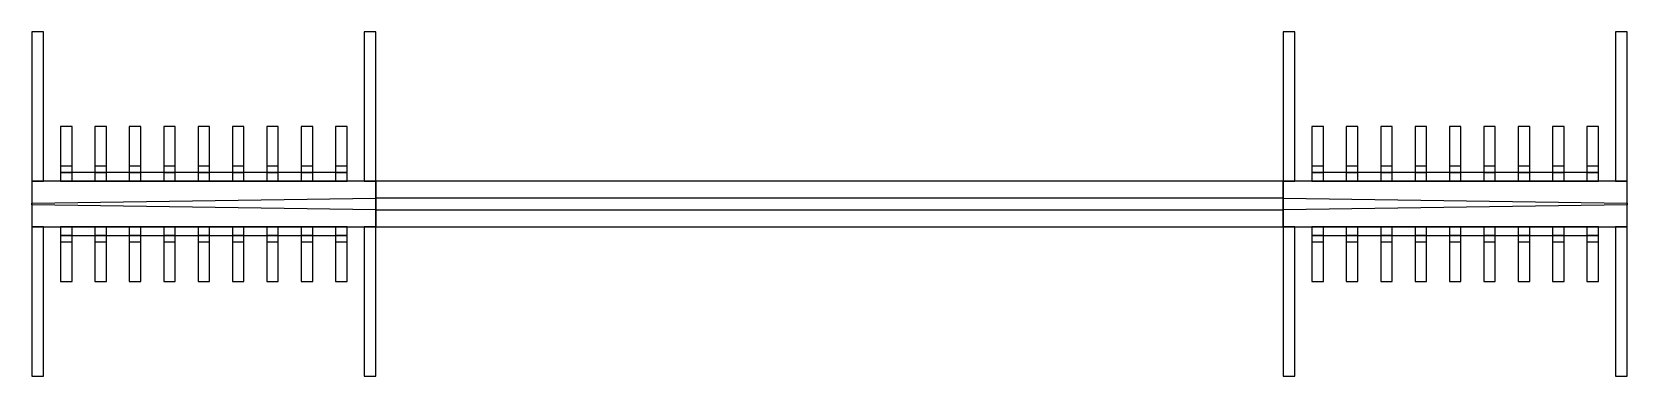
# Model space of a CAD drawing. Extents: x -38 to 101, y 9 to 39.
import ezdxf

# ---------------------------------------------------------------- set-up
doc = ezdxf.new("R2010")
doc.units = 0
doc.layers.add('Poly_FTE', color=7, linetype='CONTINUOUS')
doc.layers.add('Poly_PTE', color=7, linetype='CONTINUOUS')

msp = doc.modelspace()

# ---------------------------------------------------------------- linework, layer by layer
at = {"layer": 'Poly_FTE'}
for points in [[(-38.091, 26.075), (-37.091, 26.075), (-37.091, 39.075), (-38.091, 39.075)], [(-9.091, 26.075), (-8.091, 26.075), (-8.091, 39.075), (-9.091, 39.075)], [(72.092, 39.075), (71.092, 39.075), (71.092, 26.075), (72.092, 26.075)], [(101.092, 39.075), (100.092, 39.075), (100.092, 26.075), (101.092, 26.075)], [(-35.591, 26.825), (-34.591, 26.825), (-34.591, 30.825), (-35.591, 30.825)], [(-32.591, 26.825), (-31.591, 26.825), (-31.591, 30.825), (-32.591, 30.825)], [(-29.591, 26.825), (-28.591, 26.825), (-28.591, 30.825), (-29.591, 30.825)], [(-26.591, 26.825), (-25.591, 26.825), (-25.591, 30.825), (-26.591, 30.825)], [(-23.591, 26.825), (-22.591, 26.825), (-22.591, 30.825), (-23.591, 30.825)], [(-20.591, 26.825), (-19.591, 26.825), (-19.591, 30.825), (-20.591, 30.825)], [(-17.591, 26.825), (-16.591, 26.825), (-16.591, 30.825), (-17.591, 30.825)], [(-14.591, 26.825), (-13.591, 26.825), (-13.591, 30.825), (-14.591, 30.825)], [(-11.591, 26.825), (-10.591, 26.825), (-10.591, 30.825), (-11.591, 30.825)], [(73.592, 26.825), (74.592, 26.825), (74.592, 30.825), (73.592, 30.825)], [(76.592, 26.825), (77.592, 26.825), (77.592, 30.825), (76.592, 30.825)], [(79.592, 26.825), (80.592, 26.825), (80.592, 30.825), (79.592, 30.825)], [(82.592, 26.825), (83.592, 26.825), (83.592, 30.825), (82.592, 30.825)], [(85.592, 26.825), (86.592, 26.825), (86.592, 30.825), (85.592, 30.825)], [(88.592, 26.825), (89.592, 26.825), (89.592, 30.825), (88.592, 30.825)], [(91.592, 26.825), (92.592, 26.825), (92.592, 30.825), (91.592, 30.825)], [(94.592, 26.825), (95.592, 26.825), (95.592, 30.825), (94.592, 30.825)], [(97.592, 26.825), (98.592, 26.825), (98.592, 30.825), (97.592, 30.825)], [(-35.591, 26.075), (-34.591, 26.075), (-34.591, 27.375), (-35.591, 27.375)], [(-35.591, 26.075), (-10.591, 26.075), (-10.591, 26.825), (-35.591, 26.825)], [(-32.591, 26.075), (-31.591, 26.075), (-31.591, 27.375), (-32.591, 27.375)], [(-29.591, 26.075), (-28.591, 26.075), (-28.591, 27.375), (-29.591, 27.375)], [(-26.591, 26.075), (-25.591, 26.075), (-25.591, 27.375), (-26.591, 27.375)], [(-23.591, 26.075), (-22.591, 26.075), (-22.591, 27.375), (-23.591, 27.375)], [(-20.591, 26.075), (-19.591, 26.075), (-19.591, 27.375), (-20.591, 27.375)], [(-17.591, 26.075), (-16.591, 26.075), (-16.591, 27.375), (-17.591, 27.375)], [(-14.591, 26.075), (-13.591, 26.075), (-13.591, 27.375), (-14.591, 27.375)], [(-11.591, 26.075), (-10.591, 26.075), (-10.591, 27.375), (-11.591, 27.375)], [(73.592, 26.075), (74.592, 26.075), (74.592, 27.375), (73.592, 27.375)], [(73.592, 26.075), (98.592, 26.075), (98.592, 26.825), (73.592, 26.825)], [(76.592, 26.075), (77.592, 26.075), (77.592, 27.375), (76.592, 27.375)], [(79.592, 26.075), (80.592, 26.075), (80.592, 27.375), (79.592, 27.375)], [(82.592, 26.075), (83.592, 26.075), (83.592, 27.375), (82.592, 27.375)], [(85.592, 26.075), (86.592, 26.075), (86.592, 27.375), (85.592, 27.375)], [(88.592, 26.075), (89.592, 26.075), (89.592, 27.375), (88.592, 27.375)], [(91.592, 26.075), (92.592, 26.075), (92.592, 27.375), (91.592, 27.375)], [(94.592, 26.075), (95.592, 26.075), (95.592, 27.375), (94.592, 27.375)], [(97.592, 26.075), (98.592, 26.075), (98.592, 27.375), (97.592, 27.375)], [(-38.091, 22.075), (-8.091, 22.075), (-8.091, 26.075), (-38.091, 26.075)], [(-8.091, 22.075), (71.092, 22.075), (71.092, 26.075), (-8.091, 26.075)], [(101.092, 26.075), (71.092, 26.075), (71.092, 22.075), (101.092, 22.075)], [(-38.091, 9.075), (-37.091, 9.075), (-37.091, 22.075), (-38.091, 22.075)], [(-10.591, 22.075), (-35.591, 22.075), (-35.591, 21.325), (-10.591, 21.325)], [(-34.591, 22.075), (-35.591, 22.075), (-35.591, 20.775), (-34.591, 20.775)], [(-34.591, 21.325), (-35.591, 21.325), (-35.591, 17.325), (-34.591, 17.325)], [(-31.591, 22.075), (-32.591, 22.075), (-32.591, 20.775), (-31.591, 20.775)], [(-31.591, 21.325), (-32.591, 21.325), (-32.591, 17.325), (-31.591, 17.325)], [(-28.591, 22.075), (-29.591, 22.075), (-29.591, 20.775), (-28.591, 20.775)], [(-28.591, 21.325), (-29.591, 21.325), (-29.591, 17.325), (-28.591, 17.325)], [(-25.591, 22.075), (-26.591, 22.075), (-26.591, 20.775), (-25.591, 20.775)], [(-25.591, 21.325), (-26.591, 21.325), (-26.591, 17.325), (-25.591, 17.325)], [(-22.591, 22.075), (-23.591, 22.075), (-23.591, 20.775), (-22.591, 20.775)], [(-22.591, 21.325), (-23.591, 21.325), (-23.591, 17.325), (-22.591, 17.325)], [(-19.591, 22.075), (-20.591, 22.075), (-20.591, 20.775), (-19.591, 20.775)], [(-19.591, 21.325), (-20.591, 21.325), (-20.591, 17.325), (-19.591, 17.325)], [(-16.591, 22.075), (-17.591, 22.075), (-17.591, 20.775), (-16.591, 20.775)], [(-16.591, 21.325), (-17.591, 21.325), (-17.591, 17.325), (-16.591, 17.325)], [(-13.591, 22.075), (-14.591, 22.075), (-14.591, 20.775), (-13.591, 20.775)], [(-13.591, 21.325), (-14.591, 21.325), (-14.591, 17.325), (-13.591, 17.325)], [(-10.591, 22.075), (-11.591, 22.075), (-11.591, 20.775), (-10.591, 20.775)], [(-10.591, 21.325), (-11.591, 21.325), (-11.591, 17.325), (-10.591, 17.325)], [(-9.091, 9.075), (-8.091, 9.075), (-8.091, 22.075), (-9.091, 22.075)], [(72.092, 22.075), (71.092, 22.075), (71.092, 9.075), (72.092, 9.075)], [(98.592, 22.075), (73.592, 22.075), (73.592, 21.325), (98.592, 21.325)], [(74.592, 22.075), (73.592, 22.075), (73.592, 20.775), (74.592, 20.775)], [(74.592, 21.325), (73.592, 21.325), (73.592, 17.325), (74.592, 17.325)], [(77.592, 22.075), (76.592, 22.075), (76.592, 20.775), (77.592, 20.775)], [(77.592, 21.325), (76.592, 21.325), (76.592, 17.325), (77.592, 17.325)], [(80.592, 22.075), (79.592, 22.075), (79.592, 20.775), (80.592, 20.775)], [(80.592, 21.325), (79.592, 21.325), (79.592, 17.325), (80.592, 17.325)], [(83.592, 22.075), (82.592, 22.075), (82.592, 20.775), (83.592, 20.775)], [(83.592, 21.325), (82.592, 21.325), (82.592, 17.325), (83.592, 17.325)], [(86.592, 22.075), (85.592, 22.075), (85.592, 20.775), (86.592, 20.775)], [(86.592, 21.325), (85.592, 21.325), (85.592, 17.325), (86.592, 17.325)], [(89.592, 22.075), (88.592, 22.075), (88.592, 20.775), (89.592, 20.775)], [(89.592, 21.325), (88.592, 21.325), (88.592, 17.325), (89.592, 17.325)], [(92.592, 22.075), (91.592, 22.075), (91.592, 20.775), (92.592, 20.775)], [(92.592, 21.325), (91.592, 21.325), (91.592, 17.325), (92.592, 17.325)], [(95.592, 22.075), (94.592, 22.075), (94.592, 20.775), (95.592, 20.775)], [(95.592, 21.325), (94.592, 21.325), (94.592, 17.325), (95.592, 17.325)], [(98.592, 22.075), (97.592, 22.075), (97.592, 20.775), (98.592, 20.775)], [(98.592, 21.325), (97.592, 21.325), (97.592, 17.325), (98.592, 17.325)], [(101.092, 22.075), (100.092, 22.075), (100.092, 9.075), (101.092, 9.075)]]:
    msp.add_lwpolyline(points, close=True, dxfattribs=at)
at = {"layer": 'Poly_PTE'}
for points in [[(-38.091, 24.15), (-8.091, 24.575), (-8.091, 23.575), (-38.091, 24)], [(-8.091, 23.575), (71.092, 23.575), (71.092, 24.575), (-8.091, 24.575)], [(101.092, 24), (71.092, 23.575), (71.092, 24.575), (101.092, 24.15)]]:
    msp.add_lwpolyline(points, close=True, dxfattribs=at)

doc.saveas('drawing.dxf')
